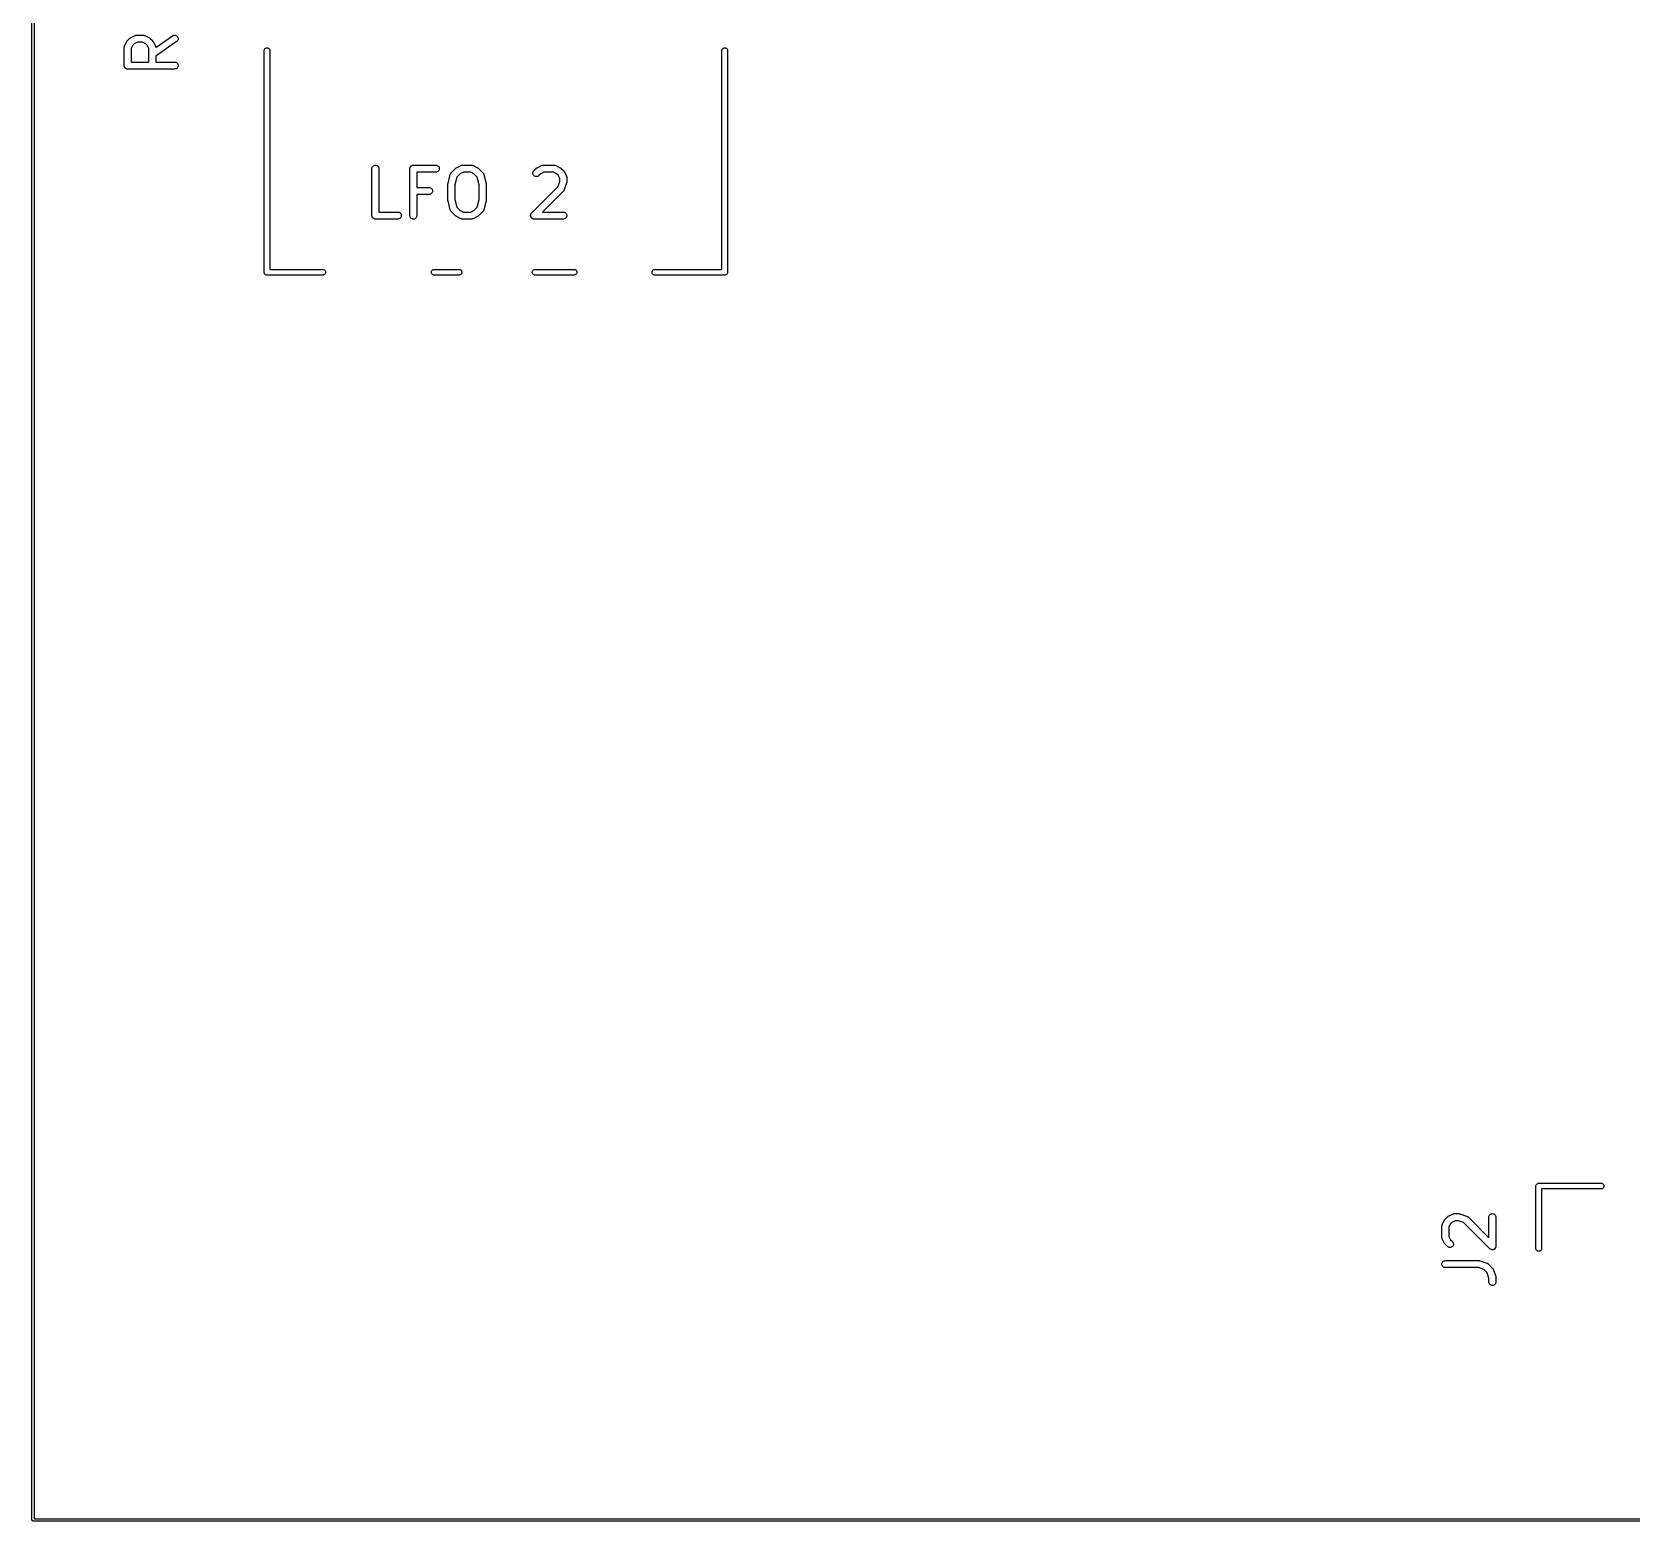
# Model space of a CAD drawing. Extents: x 20 to 116, y -135 to -16.
# Drawn here: x 19.97 to 54.03, y -135.03 to -103.31 of the extents above; entities that cross this region are included whole.
import ezdxf

# ---------------------------------------------------------------- set-up
doc = ezdxf.new("R2010")
doc.units = 0
doc.layers.add('BLACK', color=7, linetype='CONTINUOUS')

msp = doc.modelspace()

# ---------------------------------------------------------------- linework, layer by layer
at = {"layer": 'BLACK', "linetype": 'CONTINUOUS'}
for p, q in [((19.975, -134.999), (19.975, -20.0012)), ((20.025, -20.025), (20.025, -134.975)), ((21.9453, -103.607), (21.9929, -103.512)), ((21.9929, -103.512), (21.9934, -103.511)), ((21.9934, -103.511), (21.9957, -103.507)), ((21.9957, -103.507), (21.9977, -103.504)), ((21.9977, -103.504), (21.9997, -103.501)), ((21.9997, -103.501), (22.0014, -103.499)), ((22.0014, -103.499), (22.0043, -103.496)), ((22.0043, -103.496), (22.007, -103.492)), ((22.007, -103.492), (22.0546, -103.445)), ((22.0546, -103.445), (22.0553, -103.444)), ((22.0553, -103.444), (22.0586, -103.441)), ((22.0586, -103.441), (22.0617, -103.439)), ((22.0617, -103.439), (22.0643, -103.437)), ((22.0643, -103.437), (22.0668, -103.435)), ((22.0668, -103.435), (22.0705, -103.433)), ((22.0705, -103.433), (22.0741, -103.431)), ((22.0741, -103.431), (22.1693, -103.383)), ((22.2206, -103.525), (22.152, -103.559)), ((22.1693, -103.383), (22.1703, -103.383)), ((22.1703, -103.383), (22.1723, -103.382)), ((22.1723, -103.382), (22.1743, -103.381)), ((22.1743, -103.381), (22.1792, -103.379)), ((22.1792, -103.379), (22.184, -103.378)), ((22.184, -103.378), (22.1862, -103.377)), ((22.1862, -103.377), (22.1883, -103.377)), ((22.1883, -103.377), (22.1934, -103.376)), ((22.1934, -103.376), (22.1985, -103.375)), ((22.1985, -103.375), (22.2007, -103.375)), ((22.2007, -103.375), (22.2029, -103.375)), ((22.2029, -103.375), (22.3457, -103.375)), ((22.328, -103.525), (22.2206, -103.525)), ((22.3965, -103.559), (22.328, -103.525)), ((22.3457, -103.375), (22.3468, -103.375)), ((22.3468, -103.375), (22.349, -103.375)), ((22.349, -103.375), (22.3512, -103.375)), ((22.3512, -103.375), (22.3562, -103.376)), ((22.3562, -103.376), (22.3613, -103.377)), ((22.3613, -103.377), (22.3634, -103.378)), ((22.3634, -103.378), (22.3656, -103.378)), ((22.3656, -103.378), (22.3704, -103.38)), ((22.3704, -103.38), (22.3753, -103.381)), ((22.3753, -103.381), (22.3772, -103.382)), ((22.3772, -103.382), (22.3793, -103.383)), ((22.3793, -103.383), (22.4745, -103.431)), ((22.4745, -103.431), (22.4754, -103.431)), ((22.4754, -103.431), (22.479, -103.434)), ((22.479, -103.434), (22.4827, -103.436)), ((22.4827, -103.436), (22.4851, -103.438)), ((22.4851, -103.438), (22.4877, -103.439)), ((22.4877, -103.439), (22.4907, -103.442)), ((22.4907, -103.442), (22.494, -103.445)), ((22.494, -103.445), (22.5416, -103.492)), ((22.5416, -103.492), (22.5423, -103.493)), ((22.5423, -103.493), (22.545, -103.496)), ((22.545, -103.496), (22.5479, -103.5)), ((22.5479, -103.5), (22.5495, -103.502)), ((22.5495, -103.502), (22.5515, -103.505)), ((22.5515, -103.505), (22.5534, -103.508)), ((22.5534, -103.508), (22.5557, -103.512)), ((22.5557, -103.512), (22.6033, -103.607)), ((22.6111, -103.64), (22.9694, -103.389)), ((23.0554, -103.512), (22.6112, -103.823)), ((22.9694, -103.389), (22.9702, -103.388)), ((22.9702, -103.388), (22.9831, -103.381)), ((22.9831, -103.381), (22.9971, -103.377)), ((22.9971, -103.377), (23.0116, -103.375)), ((23.0116, -103.375), (23.0262, -103.377)), ((23.0262, -103.377), (23.0402, -103.381)), ((23.0402, -103.381), (23.0532, -103.387)), ((23.0532, -103.387), (23.0647, -103.396)), ((23.0665, -103.502), (23.0554, -103.512)), ((23.0647, -103.396), (23.0741, -103.408)), ((23.0756, -103.491), (23.0665, -103.502)), ((23.0741, -103.408), (23.0812, -103.42)), ((23.0822, -103.478), (23.0756, -103.491)), ((23.0812, -103.42), (23.0857, -103.434)), ((23.0862, -103.464), (23.0822, -103.478)), ((23.0857, -103.434), (23.0874, -103.449)), ((23.0874, -103.449), (23.0862, -103.464)), ((21.9374, -103.64), (21.9376, -103.637)), ((21.9374, -103.641), (21.9374, -103.64)), ((21.9374, -104.022), (21.9374, -103.641)), ((21.9376, -103.635), (21.9384, -103.63)), ((21.9376, -103.637), (21.9376, -103.635)), ((21.9384, -103.63), (21.939, -103.625)), ((21.939, -103.625), (21.9397, -103.623)), ((21.9397, -103.623), (21.9401, -103.621)), ((21.9401, -103.621), (21.9419, -103.616)), ((21.9419, -103.616), (21.9434, -103.611)), ((21.9434, -103.611), (21.9445, -103.609)), ((21.9445, -103.609), (21.9453, -103.607)), ((22.1216, -103.59), (22.0874, -103.658)), ((22.0874, -103.658), (22.0874, -103.947)), ((22.152, -103.559), (22.1216, -103.59)), ((22.4269, -103.59), (22.3965, -103.559)), ((22.4612, -103.658), (22.4269, -103.59)), ((22.4612, -103.947), (22.4612, -103.658)), ((22.6033, -103.607), (22.6037, -103.608)), ((22.6037, -103.608), (22.6045, -103.61)), ((22.6045, -103.61), (22.6055, -103.612)), ((22.6055, -103.612), (22.607, -103.617)), ((22.607, -103.617), (22.6088, -103.622)), ((22.6088, -103.622), (22.6091, -103.624)), ((22.6091, -103.624), (22.6098, -103.626)), ((22.6098, -103.626), (22.6103, -103.631)), ((22.6103, -103.631), (22.6111, -103.636)), ((22.6111, -103.636), (22.611, -103.639)), ((22.611, -103.639), (22.6111, -103.64)), ((22.6112, -103.823), (22.6112, -103.947)), ((24.92, -103.702), (24.9209, -103.693)), ((24.92, -108.428), (24.92, -103.702)), ((24.9209, -103.693), (24.9243, -103.682)), ((24.9243, -103.682), (24.9299, -103.672)), ((24.9299, -103.672), (24.9374, -103.662)), ((24.9374, -103.662), (24.9465, -103.655)), ((24.9465, -103.655), (24.9569, -103.649)), ((24.9569, -103.649), (24.9682, -103.646)), ((24.9682, -103.646), (24.98, -103.645)), ((24.98, -103.645), (24.9918, -103.646)), ((24.9918, -103.646), (25.0031, -103.649)), ((25.0031, -103.649), (25.0135, -103.655)), ((25.0135, -103.655), (25.0226, -103.662)), ((25.0226, -103.662), (25.0301, -103.672)), ((25.0301, -103.672), (25.0357, -103.682)), ((25.0357, -103.682), (25.0391, -103.693)), ((25.0391, -103.693), (25.04, -103.702)), ((25.04, -103.702), (25.04, -108.365)), ((34.67, -103.702), (34.6709, -103.693)), ((34.67, -108.365), (34.67, -103.702)), ((34.6709, -103.693), (34.6743, -103.682)), ((34.6743, -103.682), (34.6799, -103.672)), ((34.6799, -103.672), (34.6874, -103.662)), ((34.6874, -103.662), (34.6965, -103.655)), ((34.6965, -103.655), (34.7069, -103.649)), ((34.7069, -103.649), (34.7182, -103.646)), ((34.7182, -103.646), (34.73, -103.645)), ((34.73, -103.645), (34.7418, -103.646)), ((34.7418, -103.646), (34.7531, -103.649)), ((34.7531, -103.649), (34.7635, -103.655)), ((34.7635, -103.655), (34.7726, -103.662)), ((34.7726, -103.662), (34.7801, -103.672)), ((34.7801, -103.672), (34.7857, -103.682)), ((34.7857, -103.682), (34.7891, -103.693)), ((34.7891, -103.693), (34.79, -103.702)), ((34.79, -103.702), (34.79, -108.422)), ((21.9381, -104.029), (21.9374, -104.022)), ((21.9387, -104.036), (21.9381, -104.029)), ((21.9388, -104.036), (21.9387, -104.036)), ((21.9408, -104.043), (21.9388, -104.036)), ((21.9388, -104.036), (21.9388, -104.036)), ((21.9428, -104.05), (21.9408, -104.043)), ((21.943, -104.05), (21.9428, -104.05)), ((21.9464, -104.056), (21.943, -104.05)), ((21.943, -104.05), (21.943, -104.05)), ((21.9496, -104.063), (21.9464, -104.056)), ((21.9498, -104.063), (21.9496, -104.063)), ((21.9499, -104.063), (21.9498, -104.063)), ((21.9544, -104.069), (21.9499, -104.063)), ((21.9588, -104.074), (21.9544, -104.069)), ((21.959, -104.074), (21.9588, -104.074)), ((21.9592, -104.075), (21.959, -104.074)), ((21.9646, -104.079), (21.9592, -104.075)), ((21.97, -104.084), (21.9646, -104.079)), ((21.9702, -104.084), (21.97, -104.084)), ((21.9704, -104.084), (21.9702, -104.084)), ((21.9766, -104.087), (21.9704, -104.084)), ((21.9828, -104.091), (21.9766, -104.087)), ((21.9831, -104.091), (21.9828, -104.091)), ((21.9833, -104.091), (21.9831, -104.091)), ((21.9901, -104.093), (21.9833, -104.091)), ((21.9968, -104.095), (21.9901, -104.093)), ((21.997, -104.095), (21.9968, -104.095)), ((21.9973, -104.095), (21.997, -104.095)), ((22.0043, -104.096), (21.9973, -104.095)), ((22.0113, -104.097), (22.0043, -104.096)), ((22.0118, -104.097), (22.0113, -104.097)), ((22.0119, -104.097), (22.0118, -104.097)), ((22.0124, -104.097), (22.0119, -104.097)), ((22.0119, -104.097), (22.0119, -104.097)), ((23.0124, -104.097), (22.0124, -104.097)), ((22.0874, -103.947), (22.4612, -103.947)), ((22.6112, -103.947), (23.0124, -103.947)), ((23.0124, -103.947), (23.0134, -103.947)), ((23.0269, -104.095), (23.0124, -104.097)), ((23.0134, -103.947), (23.028, -103.948)), ((23.041, -104.091), (23.0269, -104.095)), ((23.028, -103.948), (23.0419, -103.953)), ((23.0539, -104.084), (23.041, -104.091)), ((23.0419, -103.953), (23.0548, -103.96)), ((23.0652, -104.075), (23.0539, -104.084)), ((23.0548, -103.96), (23.066, -103.969)), ((23.0746, -104.064), (23.0652, -104.075)), ((23.066, -103.969), (23.0751, -103.981)), ((23.0815, -104.051), (23.0746, -104.064)), ((23.0751, -103.981), (23.0819, -103.994)), ((23.0858, -104.037), (23.0815, -104.051)), ((23.0819, -103.994), (23.0861, -104.008)), ((23.0874, -104.022), (23.0858, -104.037)), ((23.0861, -104.008), (23.0874, -104.022)), ((27.2138, -106.216), (27.2154, -106.202)), ((27.2138, -106.217), (27.2138, -106.216)), ((27.2138, -107.217), (27.2138, -106.217)), ((27.2154, -106.202), (27.2199, -106.188)), ((27.2199, -106.188), (27.2269, -106.175)), ((27.2269, -106.175), (27.2363, -106.164)), ((27.2363, -106.164), (27.2477, -106.155)), ((27.2477, -106.155), (27.2607, -106.148)), ((27.2607, -106.148), (27.2748, -106.144)), ((27.2748, -106.144), (27.2893, -106.142)), ((27.2893, -106.142), (27.3039, -106.144)), ((27.3039, -106.144), (27.3179, -106.148)), ((27.3179, -106.148), (27.3307, -106.155)), ((27.3307, -106.155), (27.342, -106.165)), ((27.342, -106.165), (27.3513, -106.176)), ((27.3513, -106.176), (27.3581, -106.189)), ((27.3581, -106.189), (27.3624, -106.203)), ((27.3624, -106.203), (27.3638, -106.217)), ((27.3638, -106.217), (27.3638, -107.142)), ((28.0233, -106.216), (28.0241, -106.209)), ((28.0233, -106.217), (28.0233, -106.216)), ((28.0233, -107.217), (28.0233, -106.217)), ((28.0233, -106.217), (28.0233, -106.217)), ((28.0233, -106.217), (28.0233, -106.217)), ((28.0233, -106.217), (28.0233, -106.217)), ((28.0241, -106.209), (28.0249, -106.202)), ((28.0249, -106.202), (28.0249, -106.202)), ((28.0249, -106.202), (28.025, -106.202)), ((28.025, -106.202), (28.0271, -106.195)), ((28.0271, -106.195), (28.0292, -106.188)), ((28.0292, -106.188), (28.0293, -106.188)), ((28.0293, -106.188), (28.0294, -106.188)), ((28.0294, -106.188), (28.0328, -106.182)), ((28.0328, -106.182), (28.0362, -106.175)), ((28.0362, -106.175), (28.0363, -106.175)), ((28.0363, -106.175), (28.0364, -106.175)), ((28.0364, -106.175), (28.041, -106.17)), ((28.041, -106.17), (28.0455, -106.164)), ((28.0455, -106.164), (28.0457, -106.164)), ((28.0457, -106.164), (28.0459, -106.164)), ((28.0459, -106.164), (28.0513, -106.159)), ((28.0513, -106.159), (28.0568, -106.155)), ((28.0568, -106.155), (28.0571, -106.155)), ((28.0571, -106.155), (28.0573, -106.155)), ((28.0573, -106.155), (28.0635, -106.151)), ((28.0635, -106.151), (28.0698, -106.148)), ((28.0698, -106.148), (28.07, -106.148)), ((28.07, -106.148), (28.0702, -106.148)), ((28.0702, -106.148), (28.077, -106.146)), ((28.077, -106.146), (28.0838, -106.144)), ((28.0838, -106.144), (28.084, -106.144)), ((28.084, -106.144), (28.0843, -106.144)), ((28.0843, -106.144), (28.0913, -106.143)), ((28.0913, -106.143), (28.0983, -106.142)), ((28.0983, -106.142), (28.5745, -106.142)), ((28.5745, -106.142), (28.5756, -106.142)), ((28.5756, -106.142), (28.5901, -106.144)), ((28.5901, -106.144), (28.6041, -106.148)), ((28.6041, -106.148), (28.6169, -106.155)), ((28.6169, -106.155), (28.6281, -106.165)), ((28.6281, -106.165), (28.6373, -106.176)), ((28.6437, -106.246), (28.6367, -106.259)), ((28.6373, -106.176), (28.6441, -106.189)), ((28.648, -106.232), (28.6437, -106.246)), ((28.6441, -106.189), (28.6482, -106.203)), ((28.6495, -106.218), (28.648, -106.232)), ((28.6482, -106.203), (28.6495, -106.218)), ((28.9024, -106.307), (28.9977, -106.212)), ((28.9977, -106.212), (28.9984, -106.211)), ((28.9984, -106.211), (29.0017, -106.209)), ((29.0017, -106.209), (29.0048, -106.206)), ((29.0048, -106.206), (29.0074, -106.204)), ((29.0074, -106.204), (29.0099, -106.202)), ((29.0099, -106.202), (29.0136, -106.2)), ((29.0136, -106.2), (29.0172, -106.198)), ((29.0172, -106.198), (29.1124, -106.15)), ((29.1124, -106.15), (29.1133, -106.15)), ((29.1133, -106.15), (29.1154, -106.149)), ((29.1154, -106.149), (29.1174, -106.148)), ((29.1174, -106.148), (29.1223, -106.147)), ((29.1223, -106.147), (29.1271, -106.145)), ((29.1271, -106.145), (29.1293, -106.144)), ((29.1293, -106.144), (29.1314, -106.144)), ((29.1314, -106.144), (29.1365, -106.143)), ((29.1365, -106.143), (29.1415, -106.143)), ((29.1415, -106.143), (29.1438, -106.143)), ((29.1438, -106.143), (29.146, -106.142)), ((29.146, -106.142), (29.3364, -106.142)), ((29.3364, -106.142), (29.3375, -106.142)), ((29.3375, -106.142), (29.3397, -106.143)), ((29.3397, -106.143), (29.3419, -106.143)), ((29.3419, -106.143), (29.3469, -106.143)), ((29.3469, -106.143), (29.352, -106.144)), ((29.352, -106.144), (29.3541, -106.145)), ((29.3541, -106.145), (29.3563, -106.145)), ((29.3563, -106.145), (29.3611, -106.147)), ((29.3611, -106.147), (29.366, -106.148)), ((29.366, -106.148), (29.3679, -106.15)), ((29.3679, -106.15), (29.37, -106.15)), ((29.37, -106.15), (29.4652, -106.198)), ((29.4652, -106.198), (29.4661, -106.198)), ((29.4661, -106.198), (29.4697, -106.201)), ((29.4697, -106.201), (29.4734, -106.203)), ((29.4734, -106.203), (29.4758, -106.205)), ((29.4758, -106.205), (29.4784, -106.206)), ((29.4784, -106.206), (29.4814, -106.209)), ((29.4814, -106.209), (29.4847, -106.212)), ((29.4847, -106.212), (29.5799, -106.307)), ((30.6643, -106.26), (30.712, -106.212)), ((30.712, -106.212), (30.7127, -106.211)), ((30.7127, -106.211), (30.716, -106.209)), ((30.716, -106.209), (30.7191, -106.206)), ((30.7191, -106.206), (30.7217, -106.204)), ((30.7217, -106.204), (30.7242, -106.202)), ((30.7242, -106.202), (30.7279, -106.2)), ((30.7279, -106.2), (30.7315, -106.198)), ((30.7315, -106.198), (30.8267, -106.15)), ((30.8267, -106.15), (30.8276, -106.15)), ((30.8276, -106.15), (30.8297, -106.149)), ((30.8297, -106.149), (30.8317, -106.148)), ((30.8317, -106.148), (30.8366, -106.147)), ((30.8366, -106.147), (30.8414, -106.145)), ((30.8414, -106.145), (30.8436, -106.144)), ((30.8436, -106.144), (30.8457, -106.144)), ((30.8457, -106.144), (30.8508, -106.143)), ((30.8508, -106.143), (30.8558, -106.143)), ((30.8558, -106.143), (30.858, -106.143)), ((30.858, -106.143), (30.8602, -106.142)), ((30.8602, -106.142), (31.0983, -106.142)), ((31.0983, -106.142), (31.0994, -106.142)), ((31.0994, -106.142), (31.1016, -106.143)), ((31.1016, -106.143), (31.1038, -106.143)), ((31.1038, -106.143), (31.1088, -106.143)), ((31.1088, -106.143), (31.1139, -106.144)), ((31.1139, -106.144), (31.116, -106.145)), ((31.116, -106.145), (31.1182, -106.145)), ((31.1182, -106.145), (31.123, -106.147)), ((31.123, -106.147), (31.1279, -106.148)), ((31.1279, -106.148), (31.1298, -106.15)), ((31.1298, -106.15), (31.1319, -106.15)), ((31.1319, -106.15), (31.2271, -106.198)), ((31.2271, -106.198), (31.228, -106.198)), ((31.228, -106.198), (31.2316, -106.201)), ((31.2316, -106.201), (31.2353, -106.203)), ((31.2353, -106.203), (31.2377, -106.205)), ((31.2377, -106.205), (31.2403, -106.206)), ((31.2403, -106.206), (31.2433, -106.209)), ((31.2433, -106.209), (31.2466, -106.212)), ((31.2466, -106.212), (31.2942, -106.26)), ((28.5745, -106.292), (28.1733, -106.292)), ((28.1733, -106.292), (28.1733, -106.619)), ((28.5891, -106.291), (28.5745, -106.292)), ((28.6031, -106.287), (28.5891, -106.291)), ((28.616, -106.28), (28.6031, -106.287)), ((28.6274, -106.271), (28.616, -106.28)), ((28.6367, -106.259), (28.6274, -106.271)), ((28.8329, -106.547), (28.8338, -106.541)), ((28.833, -106.548), (28.8329, -106.547)), ((28.8329, -106.55), (28.833, -106.548)), ((28.8329, -106.551), (28.8329, -106.55)), ((28.8329, -106.884), (28.8329, -106.551)), ((28.8338, -106.541), (28.8345, -106.535)), ((28.8345, -106.535), (28.8349, -106.534)), ((28.8349, -106.534), (28.8351, -106.533)), ((28.8351, -106.533), (28.8827, -106.342)), ((28.8827, -106.342), (28.883, -106.341)), ((28.883, -106.341), (28.8848, -106.336)), ((28.8848, -106.336), (28.8862, -106.331)), ((28.8862, -106.331), (28.8873, -106.329)), ((28.8873, -106.329), (28.8881, -106.327)), ((28.8881, -106.327), (28.8908, -106.323)), ((28.8908, -106.323), (28.8932, -106.319)), ((28.8932, -106.319), (28.8946, -106.317)), ((28.8946, -106.317), (28.8958, -106.315)), ((28.8958, -106.315), (28.8992, -106.311)), ((28.8992, -106.311), (28.9024, -106.307)), ((29.0232, -106.399), (28.9829, -106.56)), ((28.9829, -106.56), (28.9829, -106.875)), ((29.0951, -106.327), (29.0232, -106.399)), ((29.1637, -106.292), (29.0951, -106.327)), ((29.3187, -106.292), (29.1637, -106.292)), ((29.3872, -106.327), (29.3187, -106.292)), ((29.4592, -106.399), (29.3872, -106.327)), ((29.4995, -106.56), (29.4592, -106.399)), ((29.4995, -106.875), (29.4995, -106.56)), ((29.5799, -106.307), (29.5807, -106.308)), ((29.5807, -106.308), (29.5838, -106.312)), ((29.5838, -106.312), (29.5872, -106.316)), ((29.5872, -106.316), (29.5884, -106.318)), ((29.5884, -106.318), (29.5898, -106.319)), ((29.5898, -106.319), (29.5921, -106.324)), ((29.5921, -106.324), (29.5947, -106.328)), ((29.5947, -106.328), (29.5955, -106.33)), ((29.5955, -106.33), (29.5965, -106.332)), ((29.5965, -106.332), (29.598, -106.337)), ((29.598, -106.337), (29.5997, -106.342)), ((29.5997, -106.342), (29.6473, -106.533)), ((29.6473, -106.533), (29.6475, -106.534)), ((29.6475, -106.534), (29.6477, -106.535)), ((29.6477, -106.535), (29.6481, -106.536)), ((29.6481, -106.536), (29.6487, -106.542)), ((29.6487, -106.542), (29.6495, -106.548)), ((29.6495, -106.548), (29.6494, -106.549)), ((29.6494, -106.549), (29.6495, -106.551)), ((29.6495, -106.551), (29.6495, -106.884)), ((30.6424, -106.312), (30.6439, -106.298)), ((30.6438, -106.327), (30.6424, -106.312)), ((30.6479, -106.341), (30.6438, -106.327)), ((30.6439, -106.298), (30.6481, -106.284)), ((30.6548, -106.354), (30.6479, -106.341)), ((30.6481, -106.284), (30.6551, -106.271)), ((30.664, -106.365), (30.6548, -106.354)), ((30.6551, -106.271), (30.6643, -106.26)), ((30.6752, -106.375), (30.664, -106.365)), ((30.6881, -106.382), (30.6752, -106.375)), ((30.702, -106.386), (30.6881, -106.382)), ((30.7166, -106.388), (30.702, -106.386)), ((30.7312, -106.386), (30.7166, -106.388)), ((30.7452, -106.382), (30.7312, -106.386)), ((30.7582, -106.376), (30.7452, -106.382)), ((30.7697, -106.366), (30.7582, -106.376)), ((30.7704, -106.366), (30.7697, -106.366)), ((30.8094, -106.327), (30.7704, -106.366)), ((30.8779, -106.292), (30.8094, -106.327)), ((31.0806, -106.292), (30.8779, -106.292)), ((31.1491, -106.327), (31.0806, -106.292)), ((31.1796, -106.357), (31.1491, -106.327)), ((31.1756, -106.605), (31.2138, -106.491)), ((31.2138, -106.426), (31.1796, -106.357)), ((31.2138, -106.491), (31.2138, -106.426)), ((31.2942, -106.26), (31.295, -106.26)), ((31.295, -106.26), (31.2976, -106.264)), ((31.2976, -106.264), (31.3005, -106.267)), ((31.3005, -106.267), (31.3021, -106.269)), ((31.3021, -106.269), (31.3041, -106.272)), ((31.3041, -106.272), (31.306, -106.276)), ((31.306, -106.276), (31.3083, -106.279)), ((31.3083, -106.279), (31.3559, -106.374)), ((31.36, -106.527), (31.3123, -106.67)), ((31.3559, -106.374), (31.3564, -106.375)), ((31.3564, -106.375), (31.3571, -106.377)), ((31.3571, -106.377), (31.3581, -106.379)), ((31.3581, -106.379), (31.3596, -106.384)), ((31.3596, -106.384), (31.3614, -106.389)), ((31.3609, -106.523), (31.36, -106.527)), ((31.3622, -106.519), (31.3609, -106.523)), ((31.3614, -106.389), (31.3617, -106.391)), ((31.3617, -106.391), (31.3624, -106.393)), ((31.3625, -106.516), (31.3622, -106.519)), ((31.3624, -106.393), (31.3629, -106.398)), ((31.3632, -106.513), (31.3625, -106.516)), ((31.3629, -106.398), (31.3637, -106.403)), ((31.3633, -106.508), (31.3632, -106.513)), ((31.3638, -106.504), (31.3633, -106.508)), ((31.3637, -106.403), (31.3636, -106.406)), ((31.3636, -106.406), (31.3638, -106.408)), ((31.3638, -106.408), (31.3638, -106.503)), ((31.3638, -106.503), (31.3638, -106.504)), ((28.1733, -106.619), (28.4317, -106.619)), ((28.4317, -106.769), (28.1733, -106.769)), ((28.1733, -106.769), (28.1733, -107.217)), ((28.4317, -106.619), (28.4327, -106.619)), ((28.4462, -106.767), (28.4317, -106.769)), ((28.4327, -106.619), (28.4473, -106.62)), ((28.4602, -106.763), (28.4462, -106.767)), ((28.4473, -106.62), (28.4612, -106.625)), ((28.4732, -106.756), (28.4602, -106.763)), ((28.4612, -106.625), (28.474, -106.632)), ((28.4845, -106.747), (28.4732, -106.756)), ((28.474, -106.632), (28.4853, -106.641)), ((28.4938, -106.736), (28.4845, -106.747)), ((28.4853, -106.641), (28.4944, -106.653)), ((28.5008, -106.723), (28.4938, -106.736)), ((28.4944, -106.653), (28.5012, -106.665)), ((28.5051, -106.709), (28.5008, -106.723)), ((28.5012, -106.665), (28.5053, -106.68)), ((28.5067, -106.694), (28.5051, -106.709)), ((28.5053, -106.68), (28.5067, -106.694)), ((28.833, -106.885), (28.8329, -106.884)), ((28.8329, -106.887), (28.833, -106.885)), ((28.8337, -106.893), (28.8329, -106.887)), ((28.8343, -106.899), (28.8337, -106.893)), ((28.8347, -106.9), (28.8343, -106.899)), ((28.8348, -106.901), (28.8347, -106.9)), ((28.8351, -106.902), (28.8348, -106.901)), ((28.8827, -107.093), (28.8351, -106.902)), ((28.9829, -106.875), (29.0232, -107.036)), ((29.4592, -107.036), (29.4995, -106.875)), ((29.6473, -106.902), (29.5997, -107.093)), ((29.6475, -106.901), (29.6473, -106.902)), ((29.6479, -106.9), (29.6475, -106.901)), ((29.6486, -106.894), (29.6479, -106.9)), ((29.6494, -106.888), (29.6486, -106.894)), ((29.6495, -106.885), (29.6494, -106.886)), ((29.6494, -106.886), (29.6494, -106.888)), ((29.6495, -106.884), (29.6495, -106.885)), ((30.6167, -107.164), (31.1756, -106.605)), ((31.2942, -106.699), (30.8508, -107.142)), ((31.2956, -106.697), (31.2942, -106.699)), ((31.2972, -106.696), (31.2956, -106.697)), ((31.3003, -106.692), (31.2972, -106.696)), ((31.3035, -106.688), (31.3003, -106.692)), ((31.3046, -106.686), (31.3035, -106.688)), ((31.3059, -106.684), (31.3046, -106.686)), ((31.308, -106.679), (31.3059, -106.684)), ((31.3104, -106.675), (31.308, -106.679)), ((31.3111, -106.673), (31.3104, -106.675)), ((31.312, -106.671), (31.3111, -106.673)), ((31.3123, -106.67), (31.312, -106.671)), ((27.2145, -107.224), (27.2138, -107.217)), ((27.2151, -107.231), (27.2145, -107.224)), ((27.2152, -107.232), (27.2151, -107.231)), ((27.2173, -107.239), (27.2152, -107.232)), ((27.2152, -107.232), (27.2152, -107.232)), ((27.2193, -107.245), (27.2173, -107.239)), ((27.2194, -107.246), (27.2193, -107.245)), ((27.2195, -107.246), (27.2194, -107.246)), ((27.2228, -107.252), (27.2195, -107.246)), ((27.2261, -107.258), (27.2228, -107.252)), ((27.2262, -107.259), (27.2261, -107.258)), ((27.2263, -107.259), (27.2262, -107.259)), ((27.2308, -107.264), (27.2263, -107.259)), ((27.2352, -107.27), (27.2308, -107.264)), ((27.2354, -107.27), (27.2352, -107.27)), ((27.2356, -107.27), (27.2354, -107.27)), ((27.241, -107.275), (27.2356, -107.27)), ((27.3638, -107.142), (27.765, -107.142)), ((27.765, -107.142), (27.766, -107.142)), ((27.766, -107.142), (27.7806, -107.144)), ((27.7806, -107.144), (27.7945, -107.148)), ((27.7945, -107.148), (27.8074, -107.155)), ((27.8178, -107.271), (27.8065, -107.28)), ((27.8074, -107.155), (27.8186, -107.165)), ((27.8272, -107.259), (27.8178, -107.271)), ((27.8186, -107.165), (27.8278, -107.176)), ((27.8341, -107.246), (27.8272, -107.259)), ((27.8278, -107.176), (27.8345, -107.189)), ((27.8385, -107.232), (27.8341, -107.246)), ((27.8345, -107.189), (27.8387, -107.203)), ((27.84, -107.218), (27.8385, -107.232)), ((27.8387, -107.203), (27.84, -107.218)), ((28.0248, -107.232), (28.0233, -107.217)), ((28.029, -107.246), (28.0248, -107.232)), ((28.0359, -107.259), (28.029, -107.246)), ((28.0451, -107.27), (28.0359, -107.259)), ((28.0564, -107.28), (28.0451, -107.27)), ((28.1508, -107.271), (28.1394, -107.28)), ((28.1602, -107.26), (28.1508, -107.271)), ((28.1673, -107.247), (28.1602, -107.26)), ((28.1717, -107.233), (28.1673, -107.247)), ((28.1733, -107.218), (28.1717, -107.233)), ((28.1733, -107.217), (28.1733, -107.218)), ((28.8844, -107.097), (28.8827, -107.093)), ((28.8858, -107.102), (28.8844, -107.097)), ((28.8869, -107.104), (28.8858, -107.102)), ((28.8876, -107.106), (28.8869, -107.104)), ((28.8902, -107.111), (28.8876, -107.106)), ((28.8926, -107.115), (28.8902, -107.111)), ((28.894, -107.117), (28.8926, -107.115)), ((28.8951, -107.119), (28.894, -107.117)), ((28.8985, -107.123), (28.8951, -107.119)), ((28.9017, -107.127), (28.8985, -107.123)), ((28.9024, -107.128), (28.9017, -107.127)), ((28.9977, -107.223), (28.9024, -107.128)), ((29.0009, -107.225), (28.9977, -107.223)), ((29.004, -107.228), (29.0009, -107.225)), ((29.0066, -107.23), (29.004, -107.228)), ((29.009, -107.232), (29.0066, -107.23)), ((29.0127, -107.234), (29.009, -107.232)), ((29.0162, -107.236), (29.0127, -107.234)), ((29.0172, -107.237), (29.0162, -107.236)), ((29.1124, -107.284), (29.0172, -107.237)), ((29.0232, -107.036), (29.0951, -107.108)), ((29.0951, -107.108), (29.1637, -107.142)), ((29.1637, -107.142), (29.3187, -107.142)), ((29.3187, -107.142), (29.3872, -107.108)), ((29.4652, -107.237), (29.37, -107.284)), ((29.3872, -107.108), (29.4592, -107.036)), ((29.4688, -107.235), (29.4652, -107.237)), ((29.4725, -107.233), (29.4688, -107.235)), ((29.475, -107.231), (29.4725, -107.233)), ((29.4776, -107.229), (29.475, -107.231)), ((29.4807, -107.226), (29.4776, -107.229)), ((29.484, -107.224), (29.4807, -107.226)), ((29.4847, -107.223), (29.484, -107.224)), ((29.5799, -107.128), (29.4847, -107.223)), ((29.5832, -107.124), (29.5799, -107.128)), ((29.5866, -107.12), (29.5832, -107.124)), ((29.5878, -107.118), (29.5866, -107.12)), ((29.5892, -107.116), (29.5878, -107.118)), ((29.5916, -107.112), (29.5892, -107.116)), ((29.5943, -107.107), (29.5916, -107.112)), ((29.5951, -107.105), (29.5943, -107.107)), ((29.5961, -107.103), (29.5951, -107.105)), ((29.5976, -107.098), (29.5961, -107.103)), ((29.5994, -107.094), (29.5976, -107.098)), ((29.5997, -107.093), (29.5994, -107.094)), ((30.5948, -107.217), (30.5955, -107.21)), ((30.5954, -107.224), (30.5948, -107.217)), ((30.5948, -107.217), (30.5948, -107.217)), ((30.5948, -107.217), (30.5948, -107.217)), ((30.5961, -107.231), (30.5954, -107.224)), ((30.5955, -107.21), (30.5962, -107.203)), ((30.5961, -107.232), (30.5961, -107.231)), ((30.5982, -107.239), (30.5961, -107.232)), ((30.5961, -107.232), (30.5961, -107.232)), ((30.5962, -107.203), (30.5963, -107.202)), ((30.5963, -107.202), (30.5984, -107.195)), ((30.5963, -107.202), (30.5963, -107.202)), ((30.6002, -107.245), (30.5982, -107.239)), ((30.5984, -107.195), (30.6005, -107.189)), ((30.6003, -107.246), (30.6002, -107.245)), ((30.6038, -107.252), (30.6003, -107.246)), ((30.6003, -107.246), (30.6003, -107.246)), ((30.6005, -107.189), (30.6006, -107.188)), ((30.6006, -107.188), (30.604, -107.182)), ((30.6006, -107.188), (30.6006, -107.188)), ((30.607, -107.258), (30.6038, -107.252)), ((30.604, -107.182), (30.6074, -107.176)), ((30.6071, -107.259), (30.607, -107.258)), ((30.6117, -107.264), (30.6071, -107.259)), ((30.6071, -107.259), (30.6071, -107.259)), ((30.6074, -107.176), (30.6075, -107.176)), ((30.6075, -107.176), (30.6076, -107.175)), ((30.6076, -107.175), (30.6122, -107.17)), ((30.6162, -107.27), (30.6117, -107.264)), ((30.6122, -107.17), (30.6167, -107.164)), ((30.6163, -107.27), (30.6162, -107.27)), ((30.6164, -107.27), (30.6163, -107.27)), ((30.6218, -107.275), (30.6164, -107.27)), ((30.8508, -107.142), (31.2888, -107.142)), ((31.2888, -107.142), (31.2899, -107.142)), ((31.2899, -107.142), (31.3044, -107.144)), ((31.3044, -107.144), (31.3184, -107.148)), ((31.3184, -107.148), (31.3312, -107.155)), ((31.3417, -107.271), (31.3303, -107.28)), ((31.3312, -107.155), (31.3424, -107.165)), ((31.351, -107.259), (31.3417, -107.271)), ((31.3424, -107.165), (31.3516, -107.176)), ((31.3579, -107.246), (31.351, -107.259)), ((31.3516, -107.176), (31.3583, -107.189)), ((31.3623, -107.232), (31.3579, -107.246)), ((31.3583, -107.189), (31.3625, -107.203)), ((31.3638, -107.218), (31.3623, -107.232)), ((31.3625, -107.203), (31.3638, -107.218)), ((27.2464, -107.279), (27.241, -107.275)), ((27.2467, -107.279), (27.2464, -107.279)), ((27.2469, -107.28), (27.2467, -107.279)), ((27.2531, -107.283), (27.2469, -107.28)), ((27.2593, -107.286), (27.2531, -107.283)), ((27.2595, -107.286), (27.2593, -107.286)), ((27.2597, -107.287), (27.2595, -107.286)), ((27.2665, -107.289), (27.2597, -107.287)), ((27.2732, -107.291), (27.2665, -107.289)), ((27.2735, -107.291), (27.2732, -107.291)), ((27.2737, -107.291), (27.2735, -107.291)), ((27.2807, -107.292), (27.2737, -107.291)), ((27.2878, -107.292), (27.2807, -107.292)), ((27.2883, -107.292), (27.2878, -107.292)), ((27.2888, -107.292), (27.2883, -107.292)), ((27.2883, -107.292), (27.2883, -107.292)), ((27.2883, -107.292), (27.2883, -107.292)), ((27.765, -107.292), (27.2888, -107.292)), ((27.7796, -107.291), (27.765, -107.292)), ((27.7936, -107.287), (27.7796, -107.291)), ((27.8065, -107.28), (27.7936, -107.287)), ((28.0693, -107.287), (28.0564, -107.28)), ((28.0833, -107.291), (28.0693, -107.287)), ((28.0978, -107.292), (28.0833, -107.291)), ((28.1124, -107.291), (28.0978, -107.292)), ((28.1264, -107.287), (28.1124, -107.291)), ((28.1394, -107.28), (28.1264, -107.287)), ((29.1145, -107.285), (29.1124, -107.284)), ((29.1164, -107.286), (29.1145, -107.285)), ((29.1213, -107.288), (29.1164, -107.286)), ((29.1261, -107.29), (29.1213, -107.288)), ((29.1283, -107.29), (29.1261, -107.29)), ((29.1304, -107.291), (29.1283, -107.29)), ((29.1354, -107.291), (29.1304, -107.291)), ((29.1405, -107.292), (29.1354, -107.291)), ((29.1427, -107.292), (29.1405, -107.292)), ((29.1449, -107.292), (29.1427, -107.292)), ((29.146, -107.292), (29.1449, -107.292)), ((29.3364, -107.292), (29.146, -107.292)), ((29.3386, -107.292), (29.3364, -107.292)), ((29.3408, -107.292), (29.3386, -107.292)), ((29.3459, -107.291), (29.3408, -107.292)), ((29.351, -107.291), (29.3459, -107.291)), ((29.3531, -107.29), (29.351, -107.291)), ((29.3553, -107.29), (29.3531, -107.29)), ((29.3601, -107.288), (29.3553, -107.29)), ((29.365, -107.287), (29.3601, -107.288)), ((29.367, -107.286), (29.365, -107.287)), ((29.369, -107.285), (29.367, -107.286)), ((29.37, -107.284), (29.369, -107.285)), ((30.6274, -107.279), (30.6218, -107.275)), ((30.6275, -107.279), (30.6274, -107.279)), ((30.6276, -107.279), (30.6275, -107.279)), ((30.6339, -107.283), (30.6276, -107.279)), ((30.6402, -107.286), (30.6339, -107.283)), ((30.6403, -107.286), (30.6402, -107.286)), ((30.6405, -107.286), (30.6403, -107.286)), ((30.6474, -107.289), (30.6405, -107.286)), ((30.6542, -107.291), (30.6474, -107.289)), ((30.6543, -107.291), (30.6542, -107.291)), ((30.6544, -107.291), (30.6543, -107.291)), ((30.6615, -107.292), (30.6544, -107.291)), ((30.6687, -107.292), (30.6615, -107.292)), ((30.669, -107.292), (30.6687, -107.292)), ((30.6698, -107.292), (30.669, -107.292)), ((30.669, -107.292), (30.669, -107.292)), ((30.669, -107.292), (30.669, -107.292)), ((31.2888, -107.292), (30.6698, -107.292)), ((31.3034, -107.291), (31.2888, -107.292)), ((31.3174, -107.287), (31.3034, -107.291)), ((31.3303, -107.28), (31.3174, -107.287)), ((24.9209, -108.437), (24.92, -108.428)), ((24.9243, -108.448), (24.9209, -108.437)), ((24.9299, -108.458), (24.9243, -108.448)), ((24.9374, -108.468), (24.9299, -108.458)), ((24.9465, -108.475), (24.9374, -108.468)), ((24.9569, -108.481), (24.9465, -108.475)), ((24.9682, -108.484), (24.9569, -108.481)), ((24.98, -108.485), (24.9682, -108.484)), ((24.985, -108.485), (24.98, -108.485)), ((24.9871, -108.485), (24.985, -108.485)), ((26.1729, -108.485), (24.9871, -108.485)), ((25.04, -108.365), (26.1729, -108.365)), ((26.1729, -108.365), (26.1818, -108.366)), ((26.1818, -108.484), (26.1729, -108.485)), ((26.1818, -108.366), (26.1931, -108.369)), ((26.1931, -108.481), (26.1818, -108.484)), ((26.1931, -108.369), (26.2035, -108.375)), ((26.2035, -108.475), (26.1931, -108.481)), ((26.2035, -108.375), (26.2126, -108.382)), ((26.2126, -108.468), (26.2035, -108.475)), ((26.2126, -108.382), (26.2201, -108.392)), ((26.2201, -108.458), (26.2126, -108.468)), ((26.2201, -108.392), (26.2257, -108.402)), ((26.2257, -108.448), (26.2201, -108.458)), ((26.2257, -108.402), (26.2291, -108.413)), ((26.2291, -108.437), (26.2257, -108.448)), ((26.2291, -108.413), (26.2303, -108.425)), ((26.2303, -108.425), (26.2291, -108.437)), ((28.4797, -108.425), (28.4809, -108.413)), ((28.4809, -108.437), (28.4797, -108.425)), ((28.4809, -108.413), (28.4843, -108.402)), ((28.4843, -108.448), (28.4809, -108.437)), ((28.4843, -108.402), (28.4899, -108.392)), ((28.4899, -108.458), (28.4843, -108.448)), ((28.4899, -108.392), (28.4974, -108.382)), ((28.4974, -108.468), (28.4899, -108.458)), ((28.4974, -108.382), (28.5065, -108.375)), ((28.5065, -108.475), (28.4974, -108.468)), ((28.5065, -108.375), (28.5169, -108.369)), ((28.5169, -108.481), (28.5065, -108.475)), ((28.5169, -108.369), (28.5282, -108.366)), ((28.5282, -108.484), (28.5169, -108.481)), ((28.5282, -108.366), (28.5371, -108.365)), ((28.5371, -108.485), (28.5282, -108.484)), ((28.5371, -108.365), (29.0729, -108.365)), ((29.0729, -108.485), (28.5371, -108.485)), ((29.0729, -108.365), (29.0818, -108.366)), ((29.0818, -108.484), (29.0729, -108.485)), ((29.0818, -108.366), (29.0931, -108.369)), ((29.0931, -108.481), (29.0818, -108.484)), ((29.0931, -108.369), (29.1035, -108.375)), ((29.1035, -108.475), (29.0931, -108.481)), ((29.1035, -108.375), (29.1126, -108.382)), ((29.1126, -108.468), (29.1035, -108.475)), ((29.1126, -108.382), (29.1201, -108.392)), ((29.1201, -108.458), (29.1126, -108.468)), ((29.1201, -108.392), (29.1257, -108.402)), ((29.1257, -108.448), (29.1201, -108.458)), ((29.1257, -108.402), (29.1291, -108.413)), ((29.1291, -108.437), (29.1257, -108.448)), ((29.1291, -108.413), (29.1303, -108.425)), ((29.1303, -108.425), (29.1291, -108.437)), ((30.6297, -108.425), (30.6309, -108.413)), ((30.6309, -108.437), (30.6297, -108.425)), ((30.6309, -108.413), (30.6343, -108.402)), ((30.6343, -108.448), (30.6309, -108.437)), ((30.6343, -108.402), (30.6399, -108.392)), ((30.6399, -108.458), (30.6343, -108.448)), ((30.6399, -108.392), (30.6474, -108.382)), ((30.6474, -108.468), (30.6399, -108.458)), ((30.6474, -108.382), (30.6565, -108.375)), ((30.6565, -108.475), (30.6474, -108.468)), ((30.6565, -108.375), (30.6669, -108.369)), ((30.6669, -108.481), (30.6565, -108.475)), ((30.6669, -108.369), (30.6782, -108.366)), ((30.6782, -108.484), (30.6669, -108.481)), ((30.6782, -108.366), (30.6871, -108.365)), ((30.6871, -108.485), (30.6782, -108.484)), ((30.6871, -108.365), (31.5229, -108.365)), ((31.5229, -108.485), (30.6871, -108.485)), ((31.5229, -108.365), (31.5318, -108.366)), ((31.5318, -108.484), (31.5229, -108.485)), ((31.5318, -108.366), (31.5431, -108.369)), ((31.5431, -108.481), (31.5318, -108.484)), ((31.5431, -108.369), (31.5535, -108.375)), ((31.5535, -108.475), (31.5431, -108.481)), ((31.5535, -108.375), (31.5626, -108.382)), ((31.5626, -108.468), (31.5535, -108.475)), ((31.5626, -108.382), (31.5701, -108.392)), ((31.5701, -108.458), (31.5626, -108.468)), ((31.5701, -108.392), (31.5757, -108.402)), ((31.5757, -108.448), (31.5701, -108.458)), ((31.5757, -108.402), (31.5791, -108.413)), ((31.5791, -108.437), (31.5757, -108.448)), ((31.5791, -108.413), (31.5803, -108.425)), ((31.5803, -108.425), (31.5791, -108.437)), ((33.1797, -108.425), (33.1809, -108.413)), ((33.1809, -108.437), (33.1797, -108.425)), ((33.1809, -108.413), (33.1843, -108.402)), ((33.1843, -108.448), (33.1809, -108.437)), ((33.1843, -108.402), (33.1899, -108.392)), ((33.1899, -108.458), (33.1843, -108.448)), ((33.1899, -108.392), (33.1974, -108.382)), ((33.1974, -108.468), (33.1899, -108.458)), ((33.1974, -108.382), (33.2065, -108.375)), ((33.2065, -108.475), (33.1974, -108.468)), ((33.2065, -108.375), (33.2169, -108.369)), ((33.2169, -108.481), (33.2065, -108.475)), ((33.2169, -108.369), (33.2282, -108.366)), ((33.2282, -108.484), (33.2169, -108.481)), ((33.2282, -108.366), (33.2371, -108.365)), ((33.2371, -108.485), (33.2282, -108.484)), ((33.2371, -108.365), (34.67, -108.365)), ((34.7271, -108.485), (33.2371, -108.485)), ((34.73, -108.485), (34.7271, -108.485)), ((34.7329, -108.485), (34.73, -108.485)), ((34.7418, -108.484), (34.7329, -108.485)), ((34.7329, -108.485), (34.7329, -108.485)), ((34.7531, -108.481), (34.7418, -108.484)), ((34.7635, -108.475), (34.7531, -108.481)), ((34.7726, -108.468), (34.7635, -108.475)), ((34.7801, -108.458), (34.7726, -108.468)), ((34.7857, -108.448), (34.7801, -108.458)), ((34.7891, -108.437), (34.7857, -108.448)), ((34.7903, -108.425), (34.7891, -108.437)), ((34.79, -108.422), (34.7903, -108.425)), ((52.0047, -127.89), (52.0059, -127.878)), ((52.005, -127.893), (52.0047, -127.89)), ((52.005, -129.223), (52.005, -127.893)), ((52.0059, -127.878), (52.0093, -127.867)), ((52.0093, -127.867), (52.0149, -127.857)), ((52.0149, -127.857), (52.0224, -127.847)), ((52.0224, -127.847), (52.0315, -127.84)), ((52.0315, -127.84), (52.0419, -127.834)), ((52.0419, -127.834), (52.0532, -127.831)), ((52.0532, -127.831), (52.0621, -127.83)), ((52.0621, -127.83), (52.0621, -127.83)), ((52.0621, -127.83), (52.065, -127.83)), ((52.065, -127.83), (52.0679, -127.83)), ((52.0679, -127.83), (53.3979, -127.83)), ((53.3979, -127.95), (52.125, -127.95)), ((52.125, -127.95), (52.125, -129.223)), ((53.3979, -127.83), (53.4068, -127.831)), ((53.4068, -127.949), (53.3979, -127.95)), ((53.4068, -127.831), (53.4181, -127.834)), ((53.4181, -127.946), (53.4068, -127.949)), ((53.4181, -127.834), (53.4285, -127.84)), ((53.4285, -127.94), (53.4181, -127.946)), ((53.4285, -127.84), (53.4376, -127.847)), ((53.4376, -127.933), (53.4285, -127.94)), ((53.4376, -127.847), (53.4451, -127.857)), ((53.4451, -127.923), (53.4376, -127.933)), ((53.4451, -127.857), (53.4507, -127.867)), ((53.4507, -127.913), (53.4451, -127.923)), ((53.4507, -127.867), (53.4541, -127.878)), ((53.4541, -127.902), (53.4507, -127.913)), ((53.4541, -127.878), (53.4553, -127.89)), ((53.4553, -127.89), (53.4541, -127.902)), ((50.0034, -128.733), (50.004, -128.728)), ((50.004, -128.728), (50.0047, -128.726)), ((50.0047, -128.726), (50.0051, -128.724)), ((50.0051, -128.724), (50.0069, -128.719)), ((50.0069, -128.719), (50.0084, -128.714)), ((50.0084, -128.714), (50.0095, -128.712)), ((50.0095, -128.712), (50.0103, -128.71)), ((50.0103, -128.71), (50.0579, -128.615)), ((50.0579, -128.615), (50.0584, -128.614)), ((50.0584, -128.614), (50.0607, -128.611)), ((50.0607, -128.611), (50.0627, -128.607)), ((50.0627, -128.607), (50.0647, -128.604)), ((50.0647, -128.604), (50.0664, -128.602)), ((50.0664, -128.602), (50.0693, -128.599)), ((50.0693, -128.599), (50.072, -128.596)), ((50.072, -128.596), (50.1196, -128.548)), ((50.1196, -128.548), (50.1203, -128.547)), ((50.1203, -128.547), (50.1236, -128.545)), ((50.1236, -128.545), (50.1267, -128.542)), ((50.1267, -128.542), (50.1293, -128.54)), ((50.1293, -128.54), (50.1318, -128.538)), ((50.1318, -128.538), (50.1355, -128.536)), ((50.1355, -128.536), (50.1391, -128.534)), ((50.1391, -128.534), (50.2343, -128.486)), ((50.1866, -128.693), (50.1524, -128.762)), ((50.217, -128.663), (50.1866, -128.693)), ((50.2856, -128.628), (50.217, -128.663)), ((50.2343, -128.486), (50.2353, -128.486)), ((50.2353, -128.486), (50.2373, -128.485)), ((50.2373, -128.485), (50.2393, -128.484)), ((50.2393, -128.484), (50.2442, -128.483)), ((50.2442, -128.483), (50.249, -128.481)), ((50.249, -128.481), (50.2512, -128.48)), ((50.2512, -128.48), (50.2533, -128.48)), ((50.2533, -128.48), (50.2584, -128.479)), ((50.2584, -128.479), (50.2635, -128.478)), ((50.2635, -128.478), (50.2657, -128.479)), ((50.2657, -128.479), (50.2679, -128.478)), ((50.2679, -128.478), (50.3631, -128.478)), ((50.3509, -128.628), (50.2856, -128.628)), ((50.4654, -128.667), (50.3509, -128.628)), ((50.3631, -128.478), (50.3641, -128.478)), ((50.3641, -128.478), (50.3683, -128.479)), ((50.3683, -128.479), (50.3725, -128.479)), ((50.3725, -128.479), (50.3756, -128.48)), ((50.3756, -128.48), (50.3787, -128.48)), ((50.3787, -128.48), (50.3827, -128.481)), ((50.3827, -128.481), (50.3868, -128.482)), ((50.3868, -128.482), (50.5297, -128.53)), ((51.0243, -129.225), (50.4654, -128.667)), ((50.5297, -128.53), (50.5307, -128.53)), ((50.5307, -128.53), (50.5327, -128.531)), ((50.5327, -128.531), (50.5348, -128.532)), ((50.5348, -128.532), (50.5393, -128.534)), ((50.5393, -128.534), (50.5439, -128.536)), ((50.5439, -128.536), (50.5457, -128.538)), ((50.5457, -128.538), (50.5477, -128.539)), ((50.5477, -128.539), (50.5516, -128.542)), ((50.5516, -128.542), (50.5558, -128.545)), ((50.5558, -128.545), (50.5573, -128.547)), ((50.5573, -128.547), (50.559, -128.548)), ((50.559, -128.548), (51.0024, -128.991)), ((51.0024, -128.552), (51.004, -128.538)), ((51.0024, -128.553), (51.0024, -128.552)), ((51.0024, -128.991), (51.0024, -128.553)), ((51.004, -128.538), (51.0084, -128.524)), ((51.0084, -128.524), (51.0155, -128.511)), ((51.0155, -128.511), (51.0249, -128.5)), ((51.0249, -128.5), (51.0363, -128.491)), ((51.0363, -128.491), (51.0493, -128.484)), ((51.0493, -128.484), (51.0633, -128.48)), ((51.0633, -128.48), (51.0779, -128.478)), ((51.0779, -128.478), (51.0925, -128.48)), ((51.0925, -128.48), (51.1064, -128.484)), ((51.1064, -128.484), (51.1193, -128.491)), ((51.1193, -128.491), (51.1306, -128.5)), ((51.1306, -128.5), (51.1398, -128.512)), ((51.1398, -128.512), (51.1467, -128.525)), ((51.1467, -128.525), (51.151, -128.539)), ((51.151, -128.539), (51.1524, -128.553)), ((51.1524, -128.553), (51.1524, -129.172)), ((50.0024, -128.743), (50.0026, -128.741)), ((50.0024, -128.744), (50.0024, -128.743)), ((50.0024, -128.982), (50.0024, -128.744)), ((50.0026, -128.984), (50.0024, -128.982)), ((50.0025, -128.986), (50.0026, -128.984)), ((50.0033, -128.991), (50.0025, -128.986)), ((50.0026, -128.738), (50.0034, -128.733)), ((50.0026, -128.741), (50.0026, -128.738)), ((50.0038, -128.996), (50.0033, -128.991)), ((50.0044, -128.999), (50.0038, -128.996)), ((50.0048, -129.001), (50.0044, -128.999)), ((50.0066, -129.006), (50.0048, -129.001)), ((50.008, -129.01), (50.0066, -129.006)), ((50.0091, -129.012), (50.008, -129.01)), ((50.0098, -129.015), (50.0091, -129.012)), ((50.0103, -129.015), (50.0098, -129.015)), ((50.0579, -129.111), (50.0103, -129.015)), ((50.1524, -128.762), (50.1524, -128.964)), ((50.1524, -128.964), (50.1866, -129.033)), ((50.1866, -129.033), (50.2257, -129.072)), ((50.0602, -129.114), (50.0579, -129.111)), ((50.0621, -129.118), (50.0602, -129.114)), ((50.064, -129.12), (50.0621, -129.118)), ((50.0657, -129.123), (50.064, -129.12)), ((50.0686, -129.126), (50.0657, -129.123)), ((50.0712, -129.129), (50.0686, -129.126)), ((50.072, -129.13), (50.0712, -129.129)), ((50.1196, -129.178), (50.072, -129.13)), ((50.1309, -129.187), (50.1196, -129.178)), ((50.1438, -129.194), (50.1309, -129.187)), ((50.1578, -129.198), (50.1438, -129.194)), ((50.1724, -129.2), (50.1578, -129.198)), ((50.1869, -129.198), (50.1724, -129.2)), ((50.201, -129.194), (50.1869, -129.198)), ((50.2139, -129.187), (50.201, -129.194)), ((50.2253, -129.178), (50.2139, -129.187)), ((50.2346, -129.167), (50.2253, -129.178)), ((50.2257, -129.072), (50.2264, -129.072)), ((50.2264, -129.072), (50.2355, -129.084)), ((50.2417, -129.154), (50.2346, -129.167)), ((50.2355, -129.084), (50.2423, -129.097)), ((50.246, -129.14), (50.2417, -129.154)), ((50.2423, -129.097), (50.2463, -129.111)), ((50.2476, -129.126), (50.246, -129.14)), ((50.2463, -129.111), (50.2476, -129.126)), ((51.0299, -129.23), (51.0243, -129.225)), ((51.0354, -129.235), (51.0299, -129.23)), ((51.0356, -129.235), (51.0354, -129.235)), ((51.0357, -129.235), (51.0356, -129.235)), ((51.0419, -129.238), (51.0357, -129.235)), ((51.0483, -129.242), (51.0419, -129.238)), ((51.0484, -129.242), (51.0483, -129.242)), ((51.0486, -129.242), (51.0484, -129.242)), ((51.0553, -129.244), (51.0486, -129.242)), ((51.0623, -129.246), (51.0553, -129.244)), ((51.0624, -129.246), (51.0623, -129.246)), ((51.0626, -129.246), (51.0624, -129.246)), ((51.0698, -129.247), (51.0626, -129.246)), ((51.0769, -129.247), (51.0698, -129.247)), ((51.077, -129.247), (51.0769, -129.247)), ((51.0771, -129.247), (51.077, -129.247)), ((51.0843, -129.247), (51.0771, -129.247)), ((51.0914, -129.246), (51.0843, -129.247)), ((51.0916, -129.246), (51.0914, -129.246)), ((51.0917, -129.246), (51.0916, -129.246)), ((51.0986, -129.244), (51.0917, -129.246)), ((51.1055, -129.242), (51.0986, -129.244)), ((51.1056, -129.242), (51.1055, -129.242)), ((51.1057, -129.242), (51.1056, -129.242)), ((51.1121, -129.238), (51.1057, -129.242)), ((51.1184, -129.235), (51.1121, -129.238)), ((51.1185, -129.235), (51.1184, -129.235)), ((51.1187, -129.235), (51.1185, -129.235)), ((51.1242, -129.23), (51.1187, -129.235)), ((51.1299, -129.226), (51.1242, -129.23)), ((51.13, -129.226), (51.1299, -129.226)), ((51.1299, -129.226), (51.1299, -129.226)), ((51.1345, -129.22), (51.13, -129.226)), ((51.1393, -129.215), (51.1345, -129.22)), ((51.1394, -129.215), (51.1393, -129.215)), ((51.1393, -129.215), (51.1393, -129.215)), ((51.1428, -129.208), (51.1394, -129.215)), ((51.1463, -129.202), (51.1428, -129.208)), ((51.1464, -129.202), (51.1463, -129.202)), ((51.1485, -129.195), (51.1464, -129.202)), ((51.1464, -129.202), (51.1464, -129.202)), ((51.1507, -129.188), (51.1485, -129.195)), ((51.1508, -129.188), (51.1507, -129.188)), ((51.1516, -129.181), (51.1508, -129.188)), ((51.1508, -129.188), (51.1508, -129.188)), ((51.1524, -129.173), (51.1516, -129.181)), ((51.1524, -129.172), (51.1524, -129.173)), ((51.1524, -129.173), (51.1524, -129.173)), ((51.1524, -129.173), (51.1524, -129.173)), ((51.1524, -129.173), (51.1524, -129.173)), ((52.0059, -129.232), (52.005, -129.223)), ((52.0093, -129.243), (52.0059, -129.232)), ((52.0149, -129.253), (52.0093, -129.243)), ((52.0224, -129.263), (52.0149, -129.253)), ((52.0315, -129.27), (52.0224, -129.263)), ((52.0419, -129.276), (52.0315, -129.27)), ((52.0532, -129.279), (52.0419, -129.276)), ((52.065, -129.28), (52.0532, -129.279)), ((52.0768, -129.279), (52.065, -129.28)), ((52.0881, -129.276), (52.0768, -129.279)), ((52.0985, -129.27), (52.0881, -129.276)), ((52.1076, -129.263), (52.0985, -129.27)), ((52.1151, -129.253), (52.1076, -129.263)), ((52.1207, -129.243), (52.1151, -129.253)), ((52.1241, -129.232), (52.1207, -129.243)), ((52.125, -129.223), (52.1241, -129.232)), ((50.0024, -129.553), (50.0039, -129.538)), ((50.0037, -129.567), (50.0024, -129.553)), ((50.0078, -129.581), (50.0037, -129.567)), ((50.0039, -129.538), (50.0082, -129.524)), ((50.0146, -129.594), (50.0078, -129.581)), ((50.0082, -129.524), (50.0152, -129.511)), ((50.0238, -129.606), (50.0146, -129.594)), ((50.0152, -129.511), (50.0245, -129.5)), ((50.035, -129.615), (50.0238, -129.606)), ((50.0245, -129.5), (50.0359, -129.491)), ((50.0478, -129.622), (50.035, -129.615)), ((50.0359, -129.491), (50.0488, -129.484)), ((50.0618, -129.627), (50.0478, -129.622)), ((50.0488, -129.484), (50.0628, -129.48)), ((50.0763, -129.628), (50.0618, -129.627)), ((50.0628, -129.48), (50.0774, -129.478)), ((50.0774, -129.628), (50.0763, -129.628)), ((50.0774, -129.478), (50.7917, -129.478)), ((50.7795, -129.628), (50.0774, -129.628)), ((50.894, -129.667), (50.7795, -129.628)), ((50.7917, -129.478), (50.7927, -129.478)), ((50.7927, -129.478), (50.7969, -129.479)), ((50.7969, -129.479), (50.8011, -129.479)), ((50.8011, -129.479), (50.8042, -129.48)), ((50.8042, -129.48), (50.8073, -129.48)), ((50.8073, -129.48), (50.8113, -129.481)), ((50.8113, -129.481), (50.8154, -129.482)), ((50.8154, -129.482), (50.9582, -129.53)), ((50.9642, -129.737), (50.894, -129.667)), ((50.9582, -129.53), (50.9592, -129.53)), ((50.9592, -129.53), (50.9612, -129.531)), ((50.9612, -129.531), (50.9633, -129.532)), ((50.9633, -129.532), (50.9679, -129.534)), ((51.0024, -129.851), (50.9642, -129.737)), ((50.9679, -129.534), (50.9725, -129.536)), ((50.9725, -129.536), (50.9743, -129.538)), ((50.9743, -129.538), (50.9762, -129.539)), ((50.9762, -129.539), (50.9802, -129.542)), ((50.9802, -129.542), (50.9844, -129.545)), ((50.9844, -129.545), (50.9858, -129.547)), ((50.9858, -129.547), (50.9876, -129.548)), ((50.9876, -129.548), (51.0828, -129.643)), ((51.0828, -129.643), (51.0835, -129.644)), ((51.0835, -129.644), (51.0849, -129.646)), ((51.0849, -129.646), (51.0865, -129.647)), ((51.0865, -129.647), (51.0895, -129.651)), ((51.0895, -129.651), (51.0927, -129.655)), ((51.0927, -129.655), (51.0937, -129.657)), ((51.0937, -129.657), (51.095, -129.659)), ((51.095, -129.659), (51.097, -129.664)), ((51.097, -129.664), (51.0994, -129.668)), ((51.0994, -129.668), (51.1, -129.67)), ((51.1, -129.67), (51.1009, -129.672)), ((51.1009, -129.672), (51.1485, -129.815)), ((51.0024, -129.934), (51.0024, -129.851)), ((51.0038, -129.949), (51.0024, -129.934)), ((51.008, -129.963), (51.0038, -129.949)), ((51.0149, -129.976), (51.008, -129.963)), ((51.0242, -129.987), (51.0149, -129.976)), ((51.0354, -129.996), (51.0242, -129.987)), ((51.0483, -130.003), (51.0354, -129.996)), ((51.0623, -130.008), (51.0483, -130.003)), ((51.0769, -130.009), (51.0623, -130.008)), ((51.0914, -130.008), (51.0769, -130.009)), ((51.1055, -130.004), (51.0914, -130.008)), ((51.1184, -129.997), (51.1055, -130.004)), ((51.1299, -129.988), (51.1184, -129.997)), ((51.1393, -129.977), (51.1299, -129.988)), ((51.1463, -129.964), (51.1393, -129.977)), ((51.1507, -129.95), (51.1463, -129.964)), ((51.1485, -129.815), (51.1489, -129.816)), ((51.1489, -129.816), (51.1497, -129.82)), ((51.1497, -129.82), (51.151, -129.824)), ((51.1524, -129.935), (51.1507, -129.95)), ((51.151, -129.824), (51.1513, -129.828)), ((51.1513, -129.828), (51.1519, -129.831)), ((51.1519, -129.831), (51.152, -129.835)), ((51.152, -129.835), (51.1524, -129.839)), ((51.1524, -129.839), (51.1524, -129.934)), ((51.1524, -129.934), (51.1524, -129.935)), ((19.9749, -135), (19.975, -134.999)), ((19.9754, -135.005), (19.9749, -135)), ((19.9768, -135.01), (19.9754, -135.005)), ((19.9791, -135.014), (19.9768, -135.01)), ((19.9822, -135.018), (19.9791, -135.014)), ((19.986, -135.021), (19.9822, -135.018)), ((19.9904, -135.023), (19.986, -135.021)), ((19.9951, -135.025), (19.9904, -135.023)), ((19.9988, -135.025), (19.9951, -135.025)), ((20, -135.025), (19.9988, -135.025)), ((19.9988, -135.025), (19.9988, -135.025)), ((20.0012, -135.025), (20, -135.025)), ((115.884, -135.025), (20.0012, -135.025)), ((20.025, -134.975), (115.86, -134.975))]:
    msp.add_line(p, q, dxfattribs=at)

doc.saveas('drawing.dxf')
